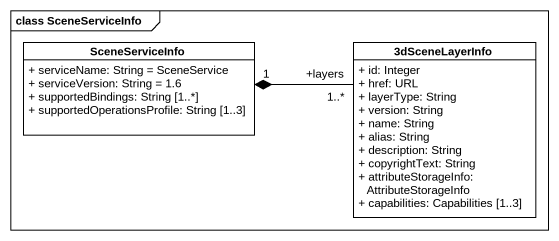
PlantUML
@startuml
mainframe class SceneServiceInfo
hide circle
hide empty members
skinparam classAttributeIconSize 0
class SceneServiceInfo {
  + serviceName: String = SceneService
  + serviceVersion: String = 1.6
  + supportedBindings: String [1..*]
  + supportedOperationsProfile: String [1..3]
}
class "3dSceneLayerInfo" as c3dSceneLayerInfo {
  + id: Integer
  + href: URL
  + layerType: String
  + version: String
  + name: String
  + alias: String
  + description: String
  + copyrightText: String
  + attributeStorageInfo: AttributeStorageInfo
  + capabilities: Capabilities [1..3]
}
c3dSceneLayerInfo "+layers\n1..*" -left-* "1" SceneServiceInfo
@enduml
